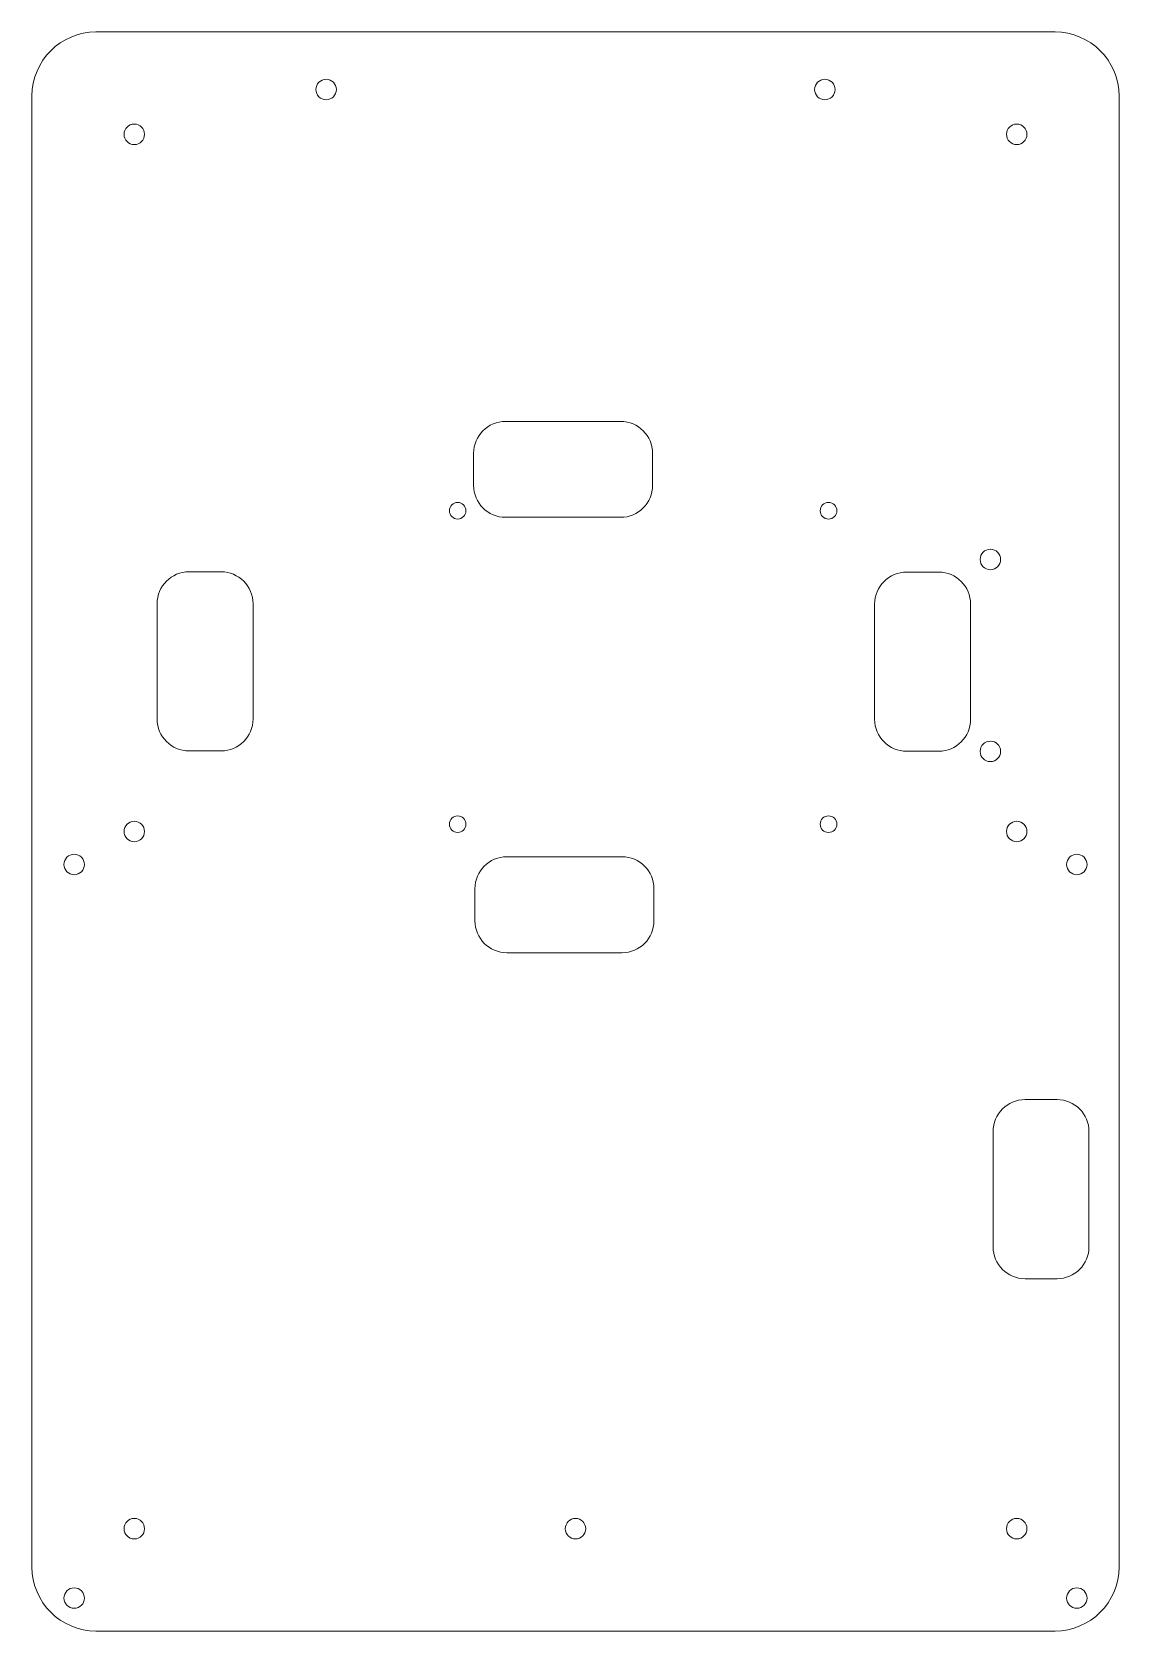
# Model space of a CAD drawing. Header units: millimetres. Extents: x 2683 to 2853, y 830 to 1080.
import ezdxf

# ---------------------------------------------------------------- set-up
doc = ezdxf.new("R2010")
doc.units = ezdxf.units.MM

# ---------------------------------------------------------------- blocks, each defined once
blk = doc.blocks.new('3', base_point=(2868.52, 992.64))
at = {"color": 7, "linetype": 'Continuous', "lineweight": 13, "ltscale": 3.710466}
for p, q in [((2878.52, 1020.64), (2873.52, 1020.64)), ((2868.52, 997.64), (2868.52, 1015.64)), ((2883.52, 997.64), (2883.52, 1015.64)), ((2873.52, 992.64), (2878.52, 992.64))]:
    blk.add_line(p, q, dxfattribs=at)
at = {"color": 7, "linetype": 'Continuous', "lineweight": 13, "ltscale": 0.849027}
for centre, start, end in [((2873.52, 1015.64), 90, 180), ((2878.52, 1015.64), 0, 90), ((2873.52, 997.64), 180, 270), ((2878.52, 997.64), 270, 0)]:
    blk.add_arc(centre, 5, start, end, dxfattribs=at)

msp = doc.modelspace()

# ---------------------------------------------------------------- linework, layer by layer
at = {"color": 7, "linetype": 'Continuous', "lineweight": 13, "ltscale": 4.518998}
for p, q in [((2692.74, 1079.98), (2842.74, 1079.98)), ((2682.74, 1069.98), (2682.74, 839.98)), ((2852.74, 1069.98), (2852.74, 839.98)), ((2692.74, 829.98), (2842.74, 829.98))]:
    msp.add_line(p, q, dxfattribs=at)
at = {"color": 7, "linetype": 'Continuous', "lineweight": 13, "ltscale": 3.710466}
for p, q in [((2775.01, 951.03), (2757.01, 951.03)), ((2752.01, 941.03), (2752.01, 946.03)), ((2780.01, 946.03), (2780.01, 941.03)), ((2775.01, 936.03), (2757.01, 936.03))]:
    msp.add_line(p, q, dxfattribs=at)
at = {"color": 7, "linetype": 'Continuous', "lineweight": 13, "ltscale": 1.076471}
for centre in [(2728.74, 1070.98), (2806.74, 1070.98), (2698.74, 1063.98), (2836.74, 1063.98), (2832.62, 997.51), (2832.62, 967.51), (2698.74, 954.98), (2836.74, 954.98), (2689.34, 949.83), (2846.14, 949.83), (2698.74, 845.98), (2767.74, 845.98), (2836.74, 845.98), (2689.34, 835.13), (2846.14, 835.13)]:
    msp.add_circle(centre, 1.6, dxfattribs=at)
at = {"color": 7, "linetype": 'Continuous', "lineweight": 13, "ltscale": 1.082076}
for centre in [(2749.31, 1005.13), (2807.31, 1005.13), (2749.31, 956.13), (2807.31, 956.13)]:
    msp.add_circle(centre, 1.3, dxfattribs=at)
at = {"color": 7, "linetype": 'Continuous', "lineweight": 13, "ltscale": 1.664719}
msp.add_arc((2692.74, 1069.98), 10, 90, 180, dxfattribs=at)
at = {"color": 7, "linetype": 'Continuous', "lineweight": 13, "ltscale": 2.774531}
msp.add_arc((2842.74, 1069.98), 10, 0, 90, dxfattribs=at)
at = {"color": 7, "linetype": 'Continuous', "lineweight": 13, "ltscale": 0.849027}
for centre, start, end in [((2757.01, 946.03), 90, 180), ((2775.01, 946.03), 0, 90), ((2757.01, 941.03), 180, 270), ((2775.01, 941.03), 270, 0)]:
    msp.add_arc(centre, 5, start, end, dxfattribs=at)
at = {"color": 7, "linetype": 'Continuous', "lineweight": 13, "ltscale": 1.427228}
for centre, start, end in [((2692.74, 839.98), 180, 270), ((2842.74, 839.98), 270, 0)]:
    msp.add_arc(centre, 10, start, end, dxfattribs=at)

# ---------------------------------------------------------------- block references
at = {"color": 7, "linetype": 'Continuous', "lineweight": 13, "ltscale": 1.856802, "rotation": 90}
msp.add_blockref('3', (2779.8, 1004.1), dxfattribs=at)
at = {"color": 7, "linetype": 'Continuous', "lineweight": 13, "ltscale": 1.856802}
for p in [(2702.31, 967.58), (2814.52, 967.53), (2833.04, 885.06)]:
    msp.add_blockref('3', p, dxfattribs=at)

doc.saveas('drawing.dxf')
